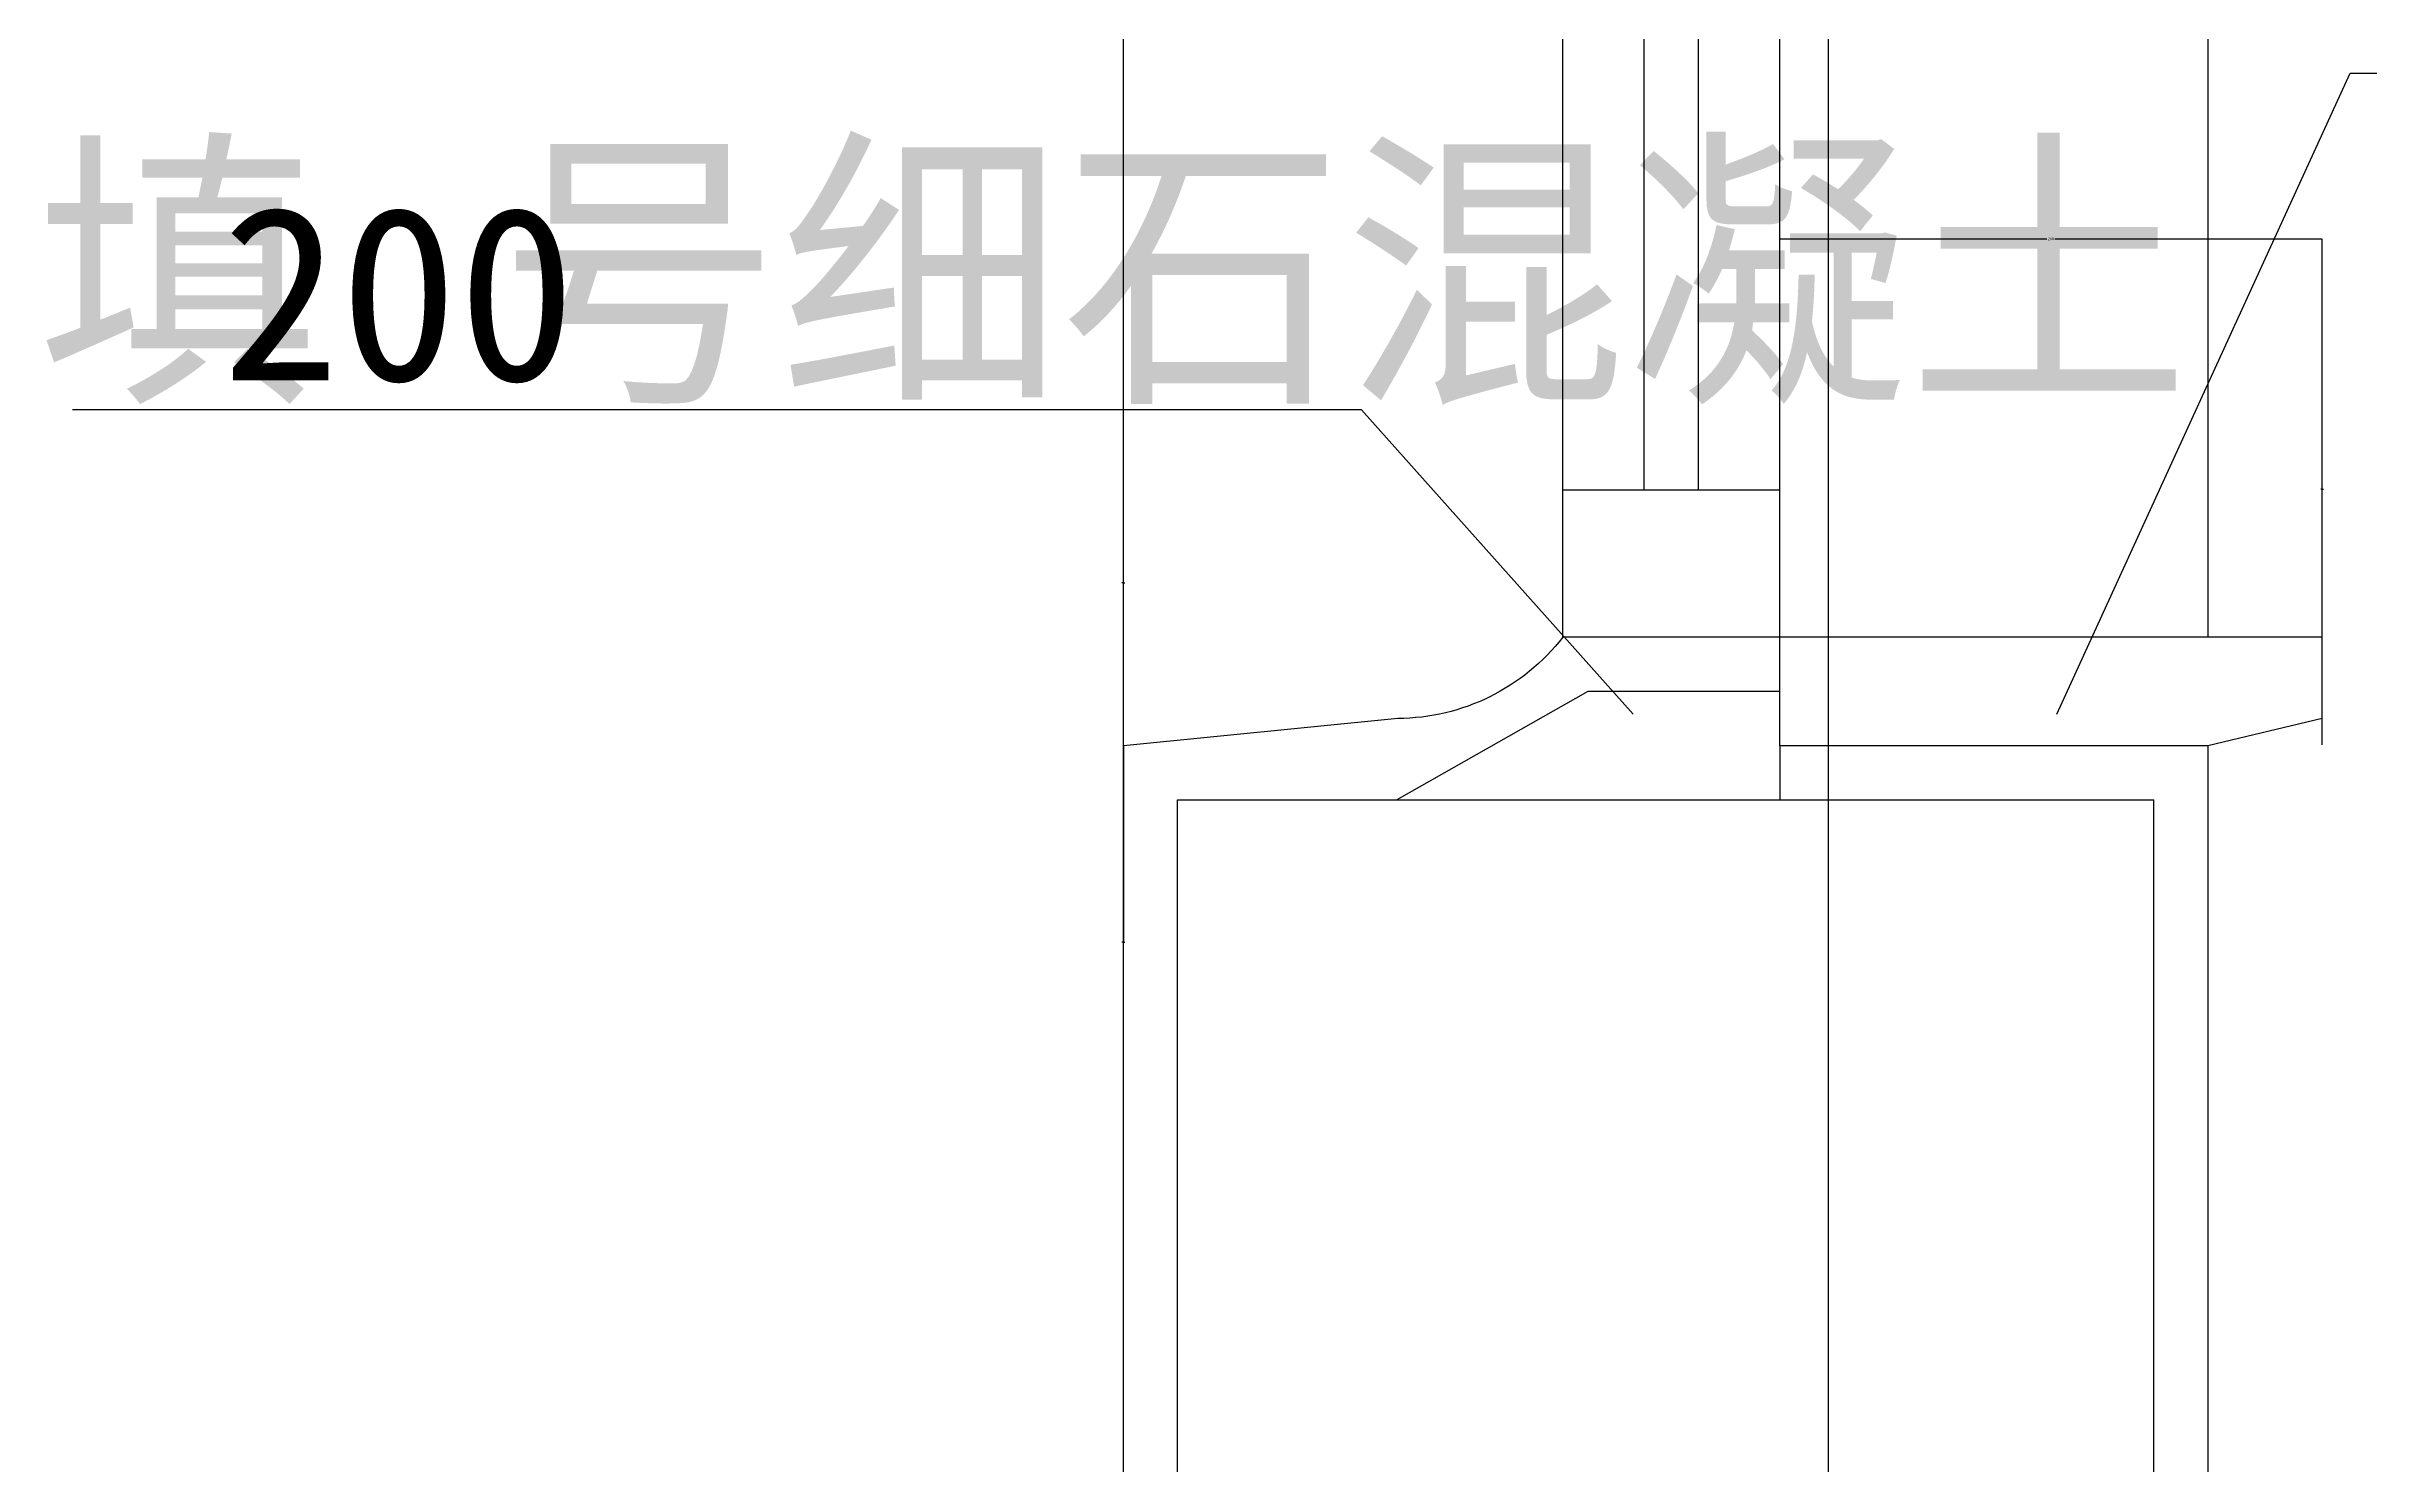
# Model space of a CAD drawing. Header units: metres. Extents: x 4322 to 6398, y -1143 to 2691.
# Drawn here: x 4322 to 5179, y -161 to 361 of the extents above; entities that cross this region are included whole.
import ezdxf

# ---------------------------------------------------------------- set-up
doc = ezdxf.new("R2010")
doc.units = ezdxf.units.M
for name, color, linetype in [('DOTE', 1, 'Continuous'), ('PUB_DIM', 3, 'Continuous'), ('PUB_HATCH', 7, 'Continuous'), ('PUB_TEXT', 7, 'Continuous'), ('S_SURFACE', 6, 'Continuous'), ('WALL', 255, 'Continuous'), ('WINDOW', 2, 'Continuous')]:
    doc.layers.add(name, color=color, linetype=linetype)
doc.dimstyles.get("Standard").update_dxf_attribs({"dimtxt": 2.5, "dimasz": 2.5, "dimexe": 1.25, "dimexo": 0.625, "dimtad": 1, "dimcen": 2.5, "dimazin": 3, "dimtfac": 1, "dimtmove": 0, "dimatfit": 3})

# ---------------------------------------------------------------- blocks, each defined once
blk = doc.blocks.new('*D1')
for p, q in [((4961.56, 143.71), (4961.56, 290.53)), ((4961.81, 290.53), (5060.06, 290.53)), ((5063.06, 290.53), (5161.31, 290.53)), ((5161.56, 143.71), (5161.56, 290.53))]:
    blk.add_line(p, q)
at = {"layer": 'Defpoints'}
for p in [(4961.56, 290.53), (4961.56, 143.71), (5161.56, 143.71)]:
    blk.add_point(p, dxfattribs=at)
at = {"layer": 'PUB_DIM', "insert": (5061.56, 290.53), "char_height": 1, "attachment_point": 5}
blk.add_mtext('200', dxfattribs=at)
blk = doc.blocks.new('*D2')
for p, q in [((4719.23, 163.75), (4718.98, 163.75)), ((4719.48, 143.89), (4719.48, 163.75)), ((4719.48, 103.71), (4719.48, 163.75)), ((4719.48, 163.75), (4719.48, 163.75)), ((4719.73, 163.75), (4719.98, 163.75))]:
    blk.add_line(p, q)
at = {"layer": 'Defpoints'}
for p in [(4719.48, 163.75), (4719.48, 143.89), (4719.48, 103.71)]:
    blk.add_point(p, dxfattribs=at)
at = {"layer": 'PUB_DIM', "insert": (4719.48, 164.875), "char_height": 1, "attachment_point": 5}
blk.add_mtext('0', dxfattribs=at)
blk = doc.blocks.new('*D3')
for p, q in [((4719.48, 103.71), (4719.48, 31.22)), ((4719.48, 83.71), (4719.48, 31.22)), ((4719.23, 31.22), (4718.98, 31.22)), ((4719.48, 31.22), (4719.48, 31.22)), ((4719.73, 31.22), (4719.98, 31.22))]:
    blk.add_line(p, q)
at = {"layer": 'Defpoints'}
for p in [(4719.48, 103.71), (4719.48, 83.71), (4719.48, 31.22)]:
    blk.add_point(p, dxfattribs=at)
at = {"layer": 'PUB_DIM', "insert": (4719.48, 32.345), "char_height": 1, "attachment_point": 5}
blk.add_mtext('0', dxfattribs=at)
blk = doc.blocks.new('*D4')
for p, q in [((5161.31, 198.28), (5161.06, 198.28)), ((5161.56, 104.01), (5161.56, 198.28)), ((5161.56, 144.01), (5161.56, 198.28)), ((5161.56, 198.28), (5161.56, 198.28)), ((5161.81, 198.28), (5162.06, 198.28))]:
    blk.add_line(p, q)
at = {"layer": 'Defpoints'}
for p in [(5161.56, 198.28), (5161.56, 144.01), (5161.56, 104.01)]:
    blk.add_point(p, dxfattribs=at)
at = {"layer": 'PUB_DIM', "insert": (5161.56, 199.405), "char_height": 1, "attachment_point": 5}
blk.add_mtext('0', dxfattribs=at)

msp = doc.modelspace()

# ---------------------------------------------------------------- linework, layer by layer
at = {"layer": 'DOTE'}
msp.add_line((4979.48, 2486.89), (4979.48, -1143.27), dxfattribs=at)
at = {"layer": 'PUB_DIM'}
for points in [[(5063.73, 115.35), (5171.93, 351.62), (5680.84, 351.62)], [(4907.45, 115.35), (4807.27, 227.48), (4331.89, 227.48)]]:
    msp.add_lwpolyline(points, dxfattribs=at)
at = {"layer": 'PUB_HATCH'}
for p, q in [((4890.75, 123.71), (4820.39, 83.71)), ((4961.56, 123.71), (4890.75, 123.71)), ((4961.56, 103.71), (4961.56, 83.71))]:
    msp.add_line(p, q, dxfattribs=at)
msp.add_lwpolyline([(5161.56, 113.71), (5119.48, 103.71)], dxfattribs=at)
at = {"layer": 'S_SURFACE'}
for p, q in [((4719.48, -1096.84), (4719.48, 654.92)), ((5119.48, 654.92), (5119.48, 143.71)), ((5119.48, 103.71), (5119.48, -736.29))]:
    msp.add_line(p, q, dxfattribs=at)
msp.add_lwpolyline([(4961.56, 143.71), (4881.56, 143.71, -0.23), (4820.75, 113.71), (4719.48, 103.71)], format="xyb", dxfattribs=at)
at = {"layer": 'WALL'}
for p, q in [((5161.56, 143.71), (4961.56, 143.71)), ((4961.56, 103.71), (4961.56, 143.71)), ((5161.56, 113.71), (5161.56, 143.71)), ((5119.48, 103.71), (4961.56, 103.71)), ((4739.48, -1096.84), (4739.48, 83.71)), ((4739.48, 83.71), (5099.48, 83.71)), ((5099.48, -756.29), (5099.48, 83.71))]:
    msp.add_line(p, q, dxfattribs=at)
at = {"layer": 'WINDOW'}
for p, q in [((4881.56, 143.71), (4881.56, 653.77)), ((4911.56, 198), (4911.56, 653.77)), ((4931.56, 198), (4931.56, 653.77)), ((4961.56, 143.71), (4961.56, 653.77)), ((4881.56, 198), (4961.56, 198))]:
    msp.add_line(p, q, dxfattribs=at)

# ---------------------------------------------------------------- texts
at = {"layer": 'PUB_TEXT'}
for s, height, p in [('填', 80, (4318.79, 238.34)), ('号细石混凝土', 80, (4488.88, 238.34)), ('200', 64, (4386.97, 238.34))]:
    msp.add_text(s, height=height, dxfattribs=at).set_placement(p)

# ---------------------------------------------------------------- dimensions: what is measured, and where the dimension line sits
at = {"layer": 'PUB_DIM'}
for base, p1, p2, picture, middle in [((4961.56, 290.53), (4961.56, 143.71), (5161.56, 143.71), '*D1', (5061.56, 290.53)), ((5161.56, 198.28), (5161.56, 104.01), (5161.56, 144.01), '*D4', (5161.56, 199.405)), ((4719.48, 163.75), (4719.48, 143.89), (4719.48, 103.71), '*D2', (4719.48, 164.875)), ((4719.48, 31.22), (4719.48, 103.71), (4719.48, 83.71), '*D3', (4719.48, 32.345))]:
    dim = msp.add_linear_dim(base=base, p1=p1, p2=p2, dimstyle='Standard', dxfattribs=at)
    dim.commit()
    dim.dimension.update_dxf_attribs({"geometry": picture, "text_midpoint": middle})

doc.saveas('drawing.dxf')
